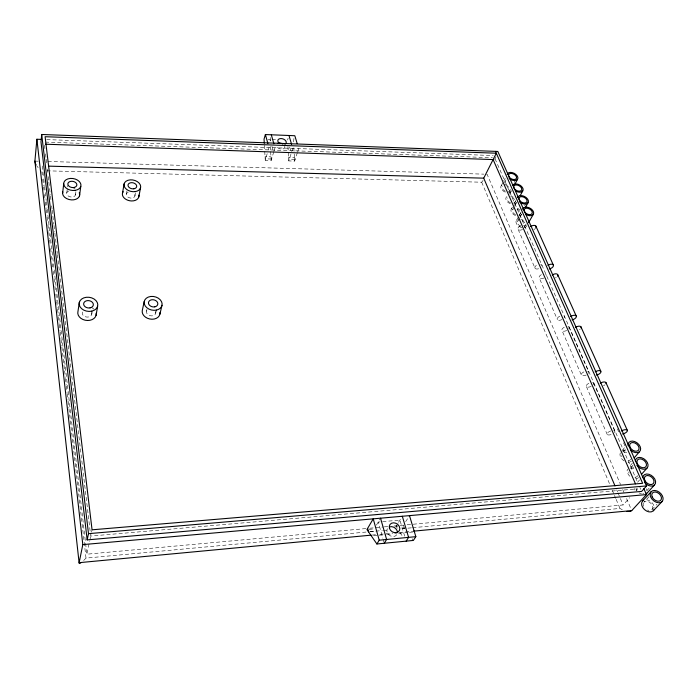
<?xml version="1.0" encoding="UTF-8"?>
<svg xmlns="http://www.w3.org/2000/svg" width="698" height="698" viewBox="0 0 698 698"><rect width="100%" height="100%" fill="white"/><g stroke="black" fill="none" stroke-linecap="round" stroke-linejoin="round"><path stroke-width="0.52" stroke-dasharray="3.49 2.62" d="M66.79 192.84L67.697 185.485M75.497 194.882L75.907 191.741M91.735 314.405L92.406 310.366M126.417 194.009L126.975 190.92M134.897 196.007L135.473 192.927M365.839 528.578L86.84 554.195L89.641 541.098M89.859 540.086L91.394 532.932M91.613 531.893L92.057 529.808M146.536 311.256L146.981 309.266M155.68 313.262L156.832 308.307M273.756 151.85L271.173 160.47L265.249 160.287L267.186 153.7M270.501 137.523L270.082 141.406M268.407 149.59L269.027 147.531M273.904 151.379L275.003 147.749M287.559 140.019L288.126 138.204M293.954 138.44L293.509 142.409M297.374 152.661L294.626 161.107L288.789 160.924L292.811 148.386M297.706 151.649L298.7 148.595M494.585 159.371L495.99 156.588M501.243 185.694L503.206 181.96M503.694 181.026L505.16 178.226M486.776 174.797L487.073 174.238L620.557 484.578M504.48 182.623L505.945 179.822M508.772 192.569L510.264 189.769M514.208 182.44L515.7 179.639M509.557 194.166L511.049 191.374M514.845 202.394L515.857 200.544M511.381 208.911L512.393 207.053M514.417 203.336L515.429 201.478M512.672 209.583L514.199 206.8M514.705 205.875L516.729 202.158M516.424 220.455L518.483 216.746M518.998 215.822L521.057 212.113M520.027 214.146L521.057 212.288M524.652 205.814L526.196 203.031M517.724 221.126L519.268 218.352M519.783 217.427L521.851 213.719M525.14 225.733L526.187 223.892M376.414 525.14L380.541 518.195M397.668 526.641L395.644 526.833L398 523.177M398.541 522.313L401.35 517.794M405.678 521.668L409.49 515.621M404.517 528.569L403.496 525.123L402.737 526.179L404.517 528.569L401.472 528.848M483.129 180.398L481.69 182.213L47.211 170.827M622.398 450.166L624.422 447.767M623.096 452.06L625.792 448.866M630.25 465.653L632.309 463.28M630.948 467.555L633.016 465.182M637.553 482.222L639.647 479.875M407.1 524.783L623.131 504.951L629.666 497.7M636.21 490.45L637.658 488.836L90.723 536.055L90.339 532.81M646.749 490.764L650.309 486.881M649.061 496.671L644.045 502.089A5.444 3.822 41.1 0 1 651.67 504.279A5.444 3.822 41.1 0 1 649.995 510.43M366.022 532.059L86.002 558.103L83.132 561.035M651.906 509.61L656.993 504.226M370.359 531.658L374.704 531.248M375.786 531.152L382.295 530.541M383.385 530.445L387.722 530.044M401.83 528.726L411.602 527.819M412.684 527.714L619.981 508.441L622.311 509.776M369.617 531.815L374.8 531.335M372.252 535.052L375.507 534.738M379.852 534.336L392.878 533.106M399.396 532.487L412.422 531.265M373.631 535.715L378.246 535.27M379.058 535.2L385.846 534.555M386.657 534.485L392.363 533.944M398.602 533.351L408.374 532.426M409.456 532.33L412.98 531.989M369.687 528.22L383.211 526.981M384.301 526.877L388.638 526.484M394.065 525.987L403.496 525.123M369.015 529.354L374.189 528.883M34.9 161.098L38.172 161.194M47.979 161.482L483.801 174.142M45.353 142.104L492.448 157.722M46.696 139.591L493.189 155.541M267.988 139.268L269.96 139.338L270.527 141.336M272.028 139.417L276.172 139.583M38.172 167.633L36.732 165.88M412.099 538.743L413.364 540.435M399.902 532.635L403.025 536.884M617.372 428.808L618.69 431.8M623.541 442.768L624.867 445.752M495.057 158.795L637.675 482.458M639.874 487.44L640.747 489.429M568.983 327.161L588.615 371.737M593.64 383.141L614.729 431.024M518.143 229.398L535.087 268.337A3.743 2.068 -23.3 0 0 539.624 268.337M541.404 274.637A3.769 2.05 -23.2 0 0 539.301 278.031L557.405 319.64M564.289 327.266A3.9 1.972 -22.5 0 0 562.03 330.59L581.434 375.184M586.399 386.596L607.234 434.488M622.712 489.577L624.003 492.579M626.586 498.59L630.887 508.598M616.718 489.909L617.573 491.916M618 492.919L623.131 504.951M481.69 182.213L610.2 485.346M612.321 490.371L614.031 494.385M614.449 495.388L615.732 498.398M616.151 499.402L619.981 508.441M289.609 146.955L290.778 150.916M404.666 536.125L399.919 520.097L378.255 522.043L382.827 538.219M396.385 525.769L397.145 528.369M155.453 311.395L155.724 312.329A4.677 3.551 12.1 0 1 152.731 315.775L151.553 315.88A4.677 3.551 12.1 0 1 147.008 313.585A4.677 3.551 12.1 0 1 147.548 309.659M271.932 146.31L273.346 151.292M383.115 539.231L383.97 542.259M91.578 312.495L91.822 313.454A4.825 3.656 8.2 0 1 88.559 316.962L87.32 317.075A4.825 3.656 8.2 0 1 83.018 315.173A4.825 3.656 8.2 0 1 82.73 311.483M44.498 145.254L45.012 149.581M45.518 153.909L46.033 158.245M46.164 159.327L46.801 164.737M47.316 169.064L47.7 172.319M48.214 176.646L48.72 180.974M48.851 182.056L49.488 187.474M49.619 188.556L50.387 195.047M50.518 196.129L51.155 201.548M51.669 205.875L52.053 209.121M52.184 210.203L53.842 224.276M53.973 225.358L54.741 231.858M54.872 232.94L57.306 253.505M57.428 254.587L90.208 531.728M42.229 165.958L43.599 177.85M43.721 178.932L44.463 185.424M44.593 186.506L46.208 200.562M46.33 201.643L47.071 208.135M47.202 209.217L85.479 542.302M85.601 543.384L86.84 554.195M41.889 171.769L42.255 175.015M42.753 179.342L43.494 185.834M43.616 186.916L43.991 190.161M44.48 194.498L44.855 197.743M45.353 202.071L46.094 208.562M46.216 209.644L46.583 212.89M47.08 217.218L47.447 220.463M47.944 224.791L48.685 231.291M48.808 232.373L49.549 238.864M49.671 239.946L50.169 244.274M50.666 248.601L51.033 251.847M51.53 256.175L51.896 259.42M52.394 263.757L52.76 267.002M53.257 271.33L53.624 274.576M54.121 278.903L54.496 282.149M54.985 286.477L55.36 289.722M55.849 294.05L56.59 300.55M56.721 301.632L57.463 308.123M57.585 309.205L58.327 315.697M58.449 316.779L59.19 323.27M59.313 324.352L60.054 330.852M60.176 331.934L60.918 338.425M61.04 339.507L61.782 345.999M61.904 347.081L64.504 369.809M64.626 370.891L65.368 377.382M65.49 378.464L66.231 384.956M66.354 386.038L67.095 392.529M67.217 393.611L67.959 400.111M68.09 401.193L68.832 407.684M68.954 408.766L86.002 558.103M293.832 147.845L294.626 161.107M287.942 146.545L288.789 160.924M270.37 146.554L270.615 150.681M270.667 151.71L271.173 160.47M264.402 145.306L265.249 160.287M535.322 228.499A3.638 2.103 -24.1 0 1 533.883 229.572M523.509 225.367A3.647 2.12 -23.8 0 1 524.495 227.757M522.593 229.459A3.647 2.12 -23.8 0 1 518.003 229.153A3.647 2.12 -23.8 0 1 520.978 225.567M540.645 264.306A3.743 2.068 -23.3 0 1 541.875 266.017M535.078 268.329A3.743 2.068 -23.3 0 1 537.155 264.926M556.297 277.394A3.76 2.033 -23.4 0 1 555.477 277.891M545.548 274.244A3.769 2.05 -23.2 0 1 546.141 275.701M543.864 278.022A3.769 2.05 -23.2 0 1 539.301 278.031M563.871 315.854A3.874 1.989 -22.7 0 1 564.141 317.869M562.065 319.553A3.874 1.989 -22.7 0 1 557.274 319.414A3.874 1.989 -22.7 0 1 560.564 315.906M580.204 329.063A3.891 1.946 -22.8 0 1 579.48 329.639M567.91 326.585A3.9 1.972 -22.5 0 1 568.818 328.81M566.715 330.486A3.9 1.972 -22.5 0 1 562.03 330.59M587.542 371.196A4.013 1.893 -22 0 1 588.405 373.334M586.215 375.001A4.013 1.893 -22 0 1 581.303 374.966A4.013 1.893 -22 0 1 584.793 371.528M605.079 384.711A4.031 1.85 -22.1 0 1 603.43 385.767M613.647 430.535A4.162 1.771 -21.4 0 1 614.449 432.542M611.134 434.575A4.162 1.771 -21.4 0 1 607.051 434.051A4.162 1.771 -21.4 0 1 610.82 430.928M592.558 382.617A4.04 1.867 -21.9 0 1 593.413 384.72M591.206 386.387A4.04 1.867 -21.9 0 1 586.268 386.378A4.04 1.867 -21.9 0 1 589.801 382.958M630.573 459.267A5.235 3.647 38.5 0 1 628.113 460.767M621.918 456.754A5.235 3.647 38.5 0 1 621.569 455.628M624.3 452.13A5.235 3.647 38.5 0 1 626.691 452.548M643.765 493.643A5.375 3.76 40.2 0 1 642.701 493.896M641.514 493.835A5.375 3.76 40.2 0 1 639.045 492.84M637.038 490.921A5.375 3.76 40.2 0 1 636.018 488.591M631.367 461.125A6.98 4.86 38.5 0 1 627.362 462.163M624.125 460.933A6.98 4.86 38.5 0 1 620.313 452.801M622.145 451.056A6.98 4.86 38.5 0 1 626.673 451.187M635.005 490.075A7.163 5.017 40.2 0 1 634.482 488.504M646.409 488.713A7.163 5.017 40.2 0 1 646.95 490.284M646.697 499.803A7.259 5.095 41.1 0 1 654.244 506.722M648.791 510.378A5.444 3.822 41.1 0 1 647.535 510.02M643.6 506.251A5.444 3.822 41.1 0 1 643.46 502.892M637.824 475.643A5.305 3.708 39.4 0 1 634.159 477.135M629.081 473.122A5.305 3.708 39.4 0 1 628.732 471.97M630.416 468.62A5.305 3.708 39.4 0 1 633.871 468.803M638.626 477.537A7.067 4.938 39.4 0 1 636.166 478.654M629.858 476.263A7.067 4.938 39.4 0 1 627.45 469.091M630.652 466.945A7.067 4.938 39.4 0 1 633.845 467.407M526.816 225.515A5.837 3.726 28 0 1 524.704 227.557M522.087 227.6A5.837 3.726 28 0 1 516.372 223.508A5.837 3.726 28 0 1 518.16 219.32M520.778 219.285A5.837 3.726 28 0 1 523.561 220.367M522.121 220.681A4.38 2.801 28 0 1 524.573 226.239M520.734 226.196A4.38 2.801 28 0 1 517.593 223.386A4.38 2.801 28 0 1 518.291 220.629M521.694 213.937A5.793 3.673 27.6 0 1 519.591 215.935M515.569 215.551A5.793 3.673 27.6 0 1 511.102 211.363A5.793 3.673 27.6 0 1 513.126 207.812M517.122 208.205A5.793 3.673 27.6 0 1 519.687 209.723M517.052 209.164A4.345 2.757 27.6 0 1 519.46 214.635M515.648 214.574A4.345 2.757 27.6 0 1 512.533 211.808A4.345 2.757 27.6 0 1 513.239 209.095M516.511 202.202A5.741 3.612 27.2 0 1 514.4 204.156M510.404 203.755A5.741 3.612 27.2 0 1 505.989 199.628A5.741 3.612 27.2 0 1 508.013 196.147M510.587 196.147A5.741 3.612 27.2 0 1 513.327 197.202M511.904 197.49A4.301 2.713 27.2 0 1 515.133 200.631A4.301 2.713 27.2 0 1 513.501 203.17M510.491 202.804A4.301 2.713 27.2 0 1 507.559 197.892M511.39 190.624A5.689 3.56 26.8 0 1 509.287 192.535M505.317 192.133A5.689 3.56 26.8 0 1 500.946 188.059A5.689 3.56 26.8 0 1 502.97 184.647M504.192 184.508A5.689 3.56 26.8 0 1 509.435 186.549M505.797 185.659A4.267 2.67 26.8 0 1 509.88 188.678A4.267 2.67 26.8 0 1 508.397 191.566M505.404 191.191A4.267 2.67 26.8 0 1 502.516 186.357M68.727 191.051A4.485 3.089 9.3 0 0 66.903 194.472A4.485 3.089 9.3 0 0 71.379 197.002L72.522 196.949A4.485 3.089 9.3 0 0 75.585 194.079L75.375 193.259A4.485 3.089 9.3 0 0 74.119 191.81M73.656 188.381A8.62 5.95 9.3 0 1 75.035 188.888M91.159 307.356A9.283 7.032 8.2 0 1 94.719 309.991M128.205 192.247A4.354 3.01 12 0 0 126.6 195.606A4.354 3.01 12 0 0 131.023 198.092L132.123 198.04A4.354 3.01 12 0 0 134.941 195.222L134.705 194.419A4.354 3.01 12 0 0 133.431 192.988M284.758 146.257A4.336 2.836 18.4 0 1 282.044 149.119A4.336 2.836 18.4 0 1 276.879 146.746M396.769 534.72A5.575 4.616 35.1 0 1 389.004 534.965A5.575 4.616 35.1 0 1 388.393 527.54M271.574 159.031L265.641 158.839L265.048 156.666L270.964 156.858L271.574 159.031M295.053 159.781L289.216 159.598L288.588 157.434L294.416 157.626L295.053 159.781"/><path stroke-width="1.05" d="M35.293 163.288L34.9 161.098L36.889 139.242L41.252 139.399M41.714 134.487L40.999 141.947L87.171 539.894L641.628 491.418L646.636 485.913L497.822 151.457L41.714 134.487L88.489 533.656L87.171 539.894M62.576 193.433L63.71 183.958M79.502 195.833L80.785 186.418M79.345 302.26L77.967 311.404A9.283 7.032 8.2 0 0 87.564 320.495L89.946 320.286A9.283 7.032 8.2 0 0 96.228 313.533L96.15 313.219M96.071 315.356L97.615 306.282M122.508 193.076L124.131 183.783M138.797 196.949L140.56 187.71M36.889 139.242L82.809 544.623L79.057 563.111L79.38 563.513L80.802 562.937M144.268 301.353L142.313 310.313A8.995 6.832 12.1 0 0 151.937 319.23L154.214 319.03A8.995 6.832 12.1 0 0 159.964 312.416M159.886 314.205L161.997 305.296M297.208 143.648L294.818 135.726L265.38 134.557L264.053 139.111L264.28 143.247M615.008 485.904L483.731 178.165L496.304 153.22L45.1 136.712L92.057 529.808L642.64 483.313L495.484 151.37M514.496 184.961L517.48 179.377M520.185 195.641L522.715 190.999A5.802 3.612 27.1 0 0 519.879 185.136A5.802 3.612 27.1 0 0 512.751 185.11M525.446 207.411L528.02 202.786M528.534 222.723L533.255 214.426M376.894 543.986L379.206 540.191L373.221 518.841L366.947 529.546L376.894 543.986L413.364 540.435L415.842 536.666L409.49 515.621M384.258 543.271L386.613 539.484L380.541 518.195M406.14 541.142L408.592 537.364L402.31 516.258M634.107 457.949L639.595 451.597M641.427 474.396L647.02 468.114M642.788 477.606A7.25 5.026 39.9 0 1 651.26 475.347A7.25 5.026 39.9 0 1 654.558 484.935L646.016 494.228A7.163 5.017 40.2 0 0 646.741 493.137M626.97 511.398L629.866 511.494L631.751 510.596L646.479 494.585L643.835 488.609M642.631 500.946L651.208 491.654M653.328 510.762L662.062 501.548A7.346 5.104 40.8 0 0 656.958 490.947A7.346 5.104 40.8 0 0 650.841 497.342A7.346 5.104 40.8 0 0 662.062 501.548M379.206 540.191L415.842 536.666M371.17 535.148L79.092 562.675L34.9 161.098M395.051 532.897L397.223 532.696M413.513 531.161L631.751 510.596M82.809 544.623L646.479 494.585M88.489 533.656L646.636 485.913M48.773 166.141L483.731 178.165M45.457 144.207L493.111 159.563L635.468 483.845M35.659 164.126L36.148 164.99M535.89 226.143L553.261 264.9M557.615 274.515L576.182 315.915M580.928 326.821L600.812 371.188M605.899 382.539L627.258 430.177M138.815 195.17L138.893 195.431A8.376 5.793 12 0 1 133.449 200.85L131.329 200.954A8.376 5.793 12 0 1 123.825 197.621A8.376 5.793 12 0 1 123.18 191.697M288.972 135.499L291.633 144.416M271.313 134.793L273.869 143.762M265.38 134.557L267.901 143.544M367.61 528.412L368.579 531.911M79.267 192.727L79.677 194.288A8.62 5.95 9.3 0 1 73.779 199.811L71.571 199.907A8.62 5.95 9.3 0 1 62.768 191.889M530.672 226.571A3.638 2.103 -24.1 0 1 534.851 225.489A3.638 2.103 -24.1 0 1 535.802 227.871M547.93 265.388A3.734 2.05 -23.6 0 1 553.383 265.127A3.734 2.05 -23.6 0 1 549.335 268.904M552.258 275.021A3.76 2.033 -23.4 0 1 556.568 273.895A3.76 2.033 -23.4 0 1 557.475 276.199M570.702 316.499A3.865 1.972 -22.9 0 1 576.304 316.142A3.865 1.972 -22.9 0 1 572.037 319.876M575.414 327.423A3.891 1.946 -22.8 0 1 579.488 326.193A3.891 1.946 -22.8 0 1 581.041 327.851M595.167 371.868A3.996 1.867 -22.3 0 1 600.926 371.397A3.996 1.867 -22.3 0 1 596.432 375.088M600.228 383.237A4.031 1.85 -22.1 0 1 604.451 381.972A4.031 1.85 -22.1 0 1 605.986 383.525M621.447 430.971A4.144 1.754 -21.6 0 1 627.362 430.378A4.144 1.754 -21.6 0 1 622.616 433.99M628.148 445.935A7.059 4.869 38.2 0 1 634.814 441.607A7.059 4.869 38.2 0 1 640.31 450.585A7.059 4.869 38.2 0 1 630.809 450.271M654.558 484.935A7.25 5.026 39.9 0 1 644.376 482.239M654.052 509.636A7.259 5.095 41.1 0 1 644.429 509.531A7.259 5.095 41.1 0 1 643.731 500.169M635.355 460.898A7.154 4.947 39.1 0 1 643.783 458.743A7.154 4.947 39.1 0 1 646.994 468.131A7.154 4.947 39.1 0 1 636.908 465.444M522.723 209.304A5.907 3.726 27.9 0 1 529.416 207.882A5.907 3.726 27.9 0 1 533.412 214.164A5.907 3.726 27.9 0 1 526.039 214.495M517.576 197.709A5.854 3.665 27.5 0 1 524.695 196.574A5.854 3.665 27.5 0 1 527.801 203.057A5.854 3.665 27.5 0 1 519.609 201.949M522.706 191.016A5.802 3.612 27.1 0 1 515.586 191.008M507.219 174.395A5.75 3.551 26.7 0 1 514.251 173.366A5.75 3.551 26.7 0 1 517.262 179.63A5.75 3.551 26.7 0 1 509.191 178.496M279.732 143.605A4.354 2.836 18.5 0 1 278.703 139.172A4.354 2.836 18.5 0 1 284.924 139.975A4.354 2.836 18.5 0 1 284.88 144.268M277.83 143.422A4.336 2.836 18.4 0 1 282.934 144.085M389.484 526.938A5.575 4.616 35.1 0 1 397.441 532.382M154.782 306.85L153.586 306.954A4.72 3.56 12.3 0 1 148.543 303.578A4.72 3.56 12.3 0 1 151.885 299.756A4.72 3.56 12.3 0 1 157.512 302.47L157.792 303.412A4.72 3.56 12.3 0 1 154.782 306.85M90.033 307.879L88.786 307.984A4.869 3.665 8.5 0 1 83.69 304.529A4.869 3.665 8.5 0 1 87.346 300.637A4.869 3.665 8.5 0 1 93.078 303.403L93.323 304.363A4.869 3.665 8.5 0 1 90.033 307.879M91.438 311.212L89.039 311.421A9.371 7.05 8.5 0 1 79.249 304.773A9.371 7.05 8.5 0 1 86.282 297.287A9.371 7.05 8.5 0 1 97.31 302.618L97.772 304.45A9.371 7.05 8.5 0 1 91.438 311.212M156.282 310.121L153.979 310.322A9.083 6.849 12.3 0 1 144.277 303.813A9.083 6.849 12.3 0 1 150.716 296.476A9.083 6.849 12.3 0 1 161.543 301.702L162.076 303.508A9.083 6.849 12.3 0 1 156.282 310.121M133.833 188.792L132.725 188.835A4.389 3.019 12.1 0 1 128.074 185.808A4.389 3.019 12.1 0 1 131.233 182.684A4.389 3.019 12.1 0 1 136.433 185.171L136.677 185.973A4.389 3.019 12.1 0 1 133.833 188.792M73.744 187.509L72.592 187.561A4.52 3.097 9.5 0 1 67.898 184.473A4.52 3.097 9.5 0 1 71.327 181.297A4.52 3.097 9.5 0 1 76.614 183.827L76.832 184.647A4.52 3.097 9.5 0 1 73.744 187.509M75.009 190.38L72.784 190.475A8.699 5.95 9.5 0 1 63.78 184.534A8.699 5.95 9.5 0 1 70.376 178.426A8.699 5.95 9.5 0 1 80.54 183.304L80.951 184.874A8.699 5.95 9.5 0 1 75.009 190.38M135.176 191.61L133.039 191.697A8.446 5.802 12.1 0 1 124.113 185.86A8.446 5.802 12.1 0 1 130.194 179.866A8.446 5.802 12.1 0 1 140.185 184.656L140.656 186.192A8.446 5.802 12.1 0 1 135.176 191.61M630.041 447.2A5.296 3.656 38.2 0 0 638.199 450.489A5.296 3.656 38.2 0 0 634.805 442.96A5.296 3.656 38.2 0 0 630.041 447.2M644.839 480.425A5.436 3.769 39.9 0 0 653.154 483.766A5.436 3.769 39.9 0 0 649.629 475.94A5.436 3.769 39.9 0 0 644.839 480.425M652.22 497.011A5.514 3.83 40.8 0 0 660.622 500.387A5.514 3.83 40.8 0 0 657.027 492.413A5.514 3.83 40.8 0 0 652.22 497.011M637.37 463.673A5.366 3.708 39.1 0 0 645.615 466.988A5.366 3.708 39.1 0 0 642.151 459.31A5.366 3.708 39.1 0 0 637.37 463.673M524.817 212.201A4.432 2.792 27.9 0 0 531.937 213.736A4.432 2.792 27.9 0 0 527.775 208.318A4.432 2.792 27.9 0 0 524.817 212.201M519.644 200.57A4.389 2.748 27.5 0 0 526.711 202.106A4.389 2.748 27.5 0 0 522.601 196.775A4.389 2.748 27.5 0 0 519.644 200.57M514.4 188.783A4.354 2.705 27.1 0 0 521.415 190.327A4.354 2.705 27.1 0 0 517.358 185.075A4.354 2.705 27.1 0 0 514.4 188.783M509.235 177.17A4.319 2.661 26.7 0 0 516.197 178.714A4.319 2.661 26.7 0 0 512.184 173.532A4.319 2.661 26.7 0 0 509.235 177.17M389.432 528.255A5.601 4.624 35 0 0 398.34 531.815A5.601 4.624 35 0 0 395.818 523.247A5.601 4.624 35 0 0 389.432 528.255"/></g></svg>
